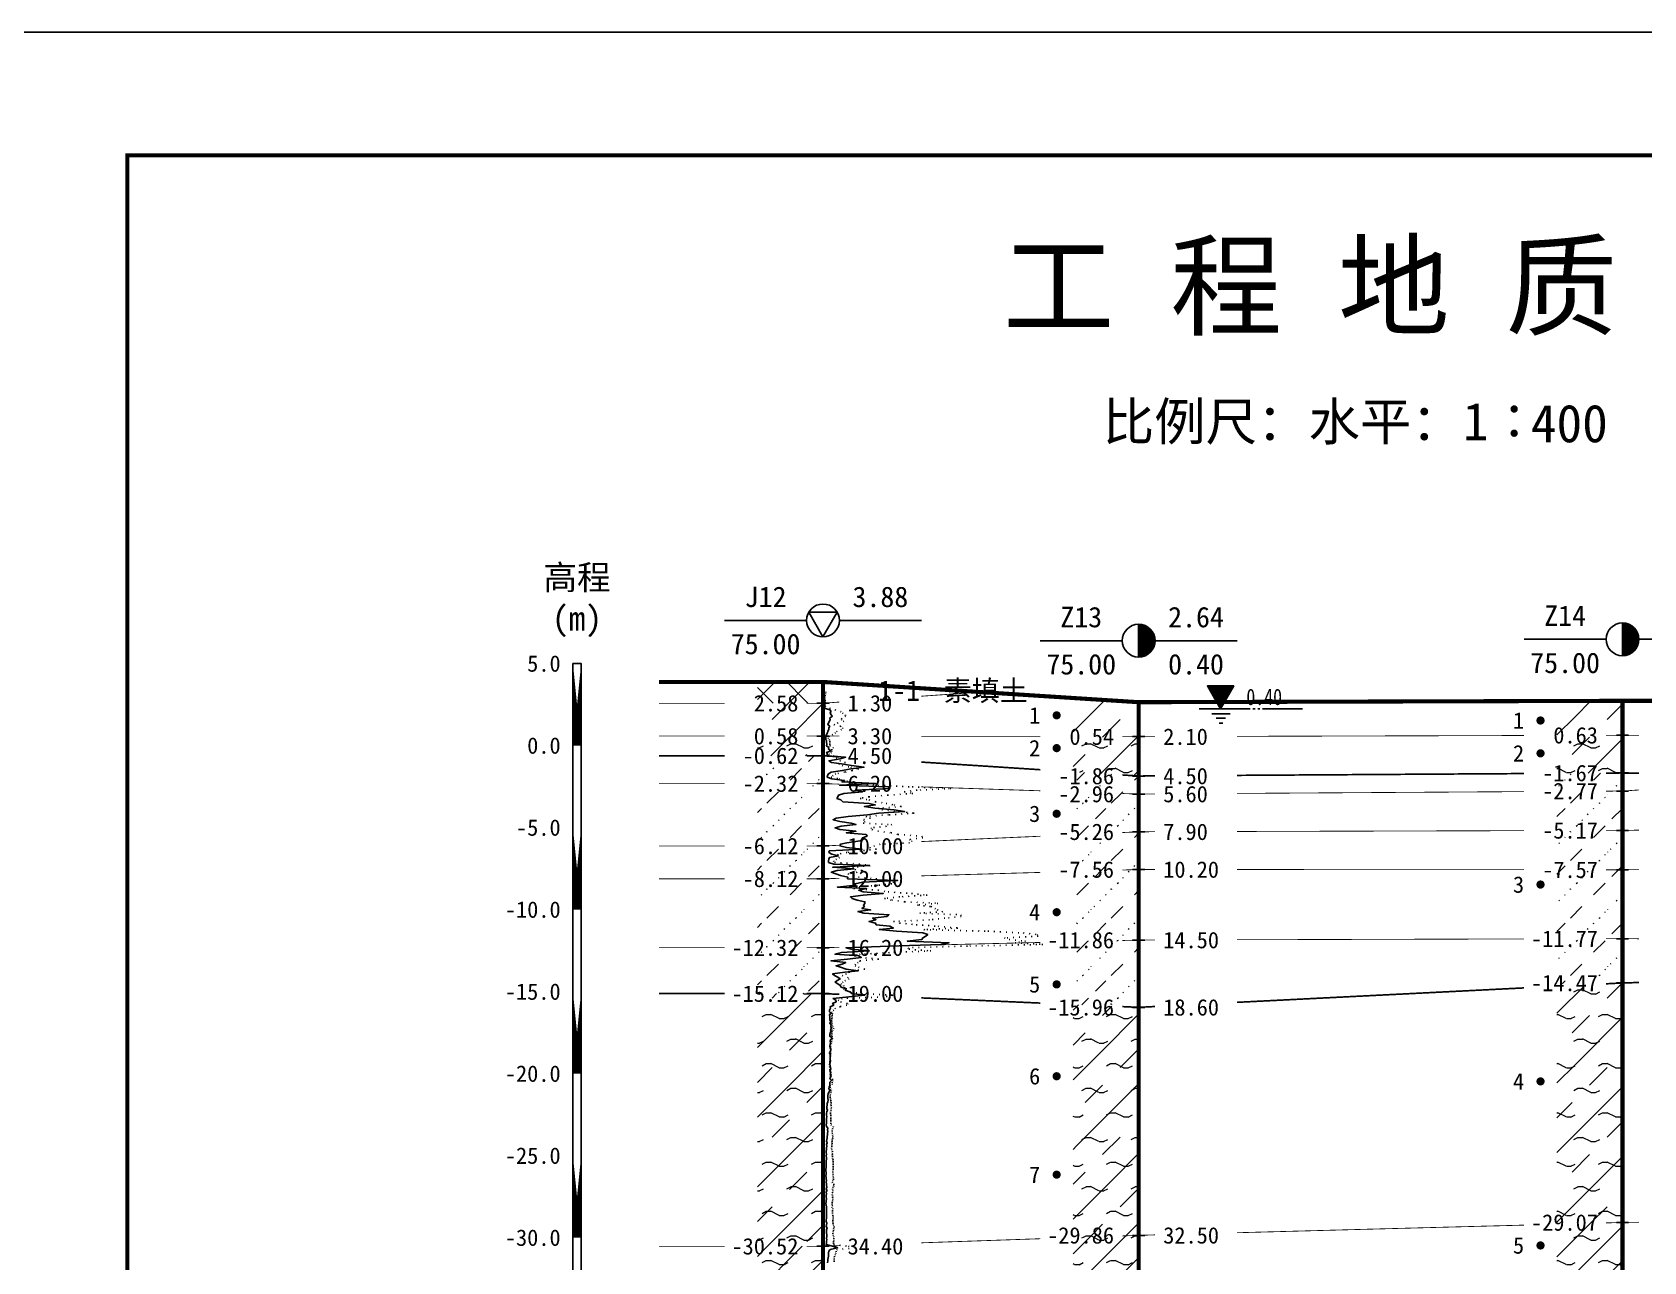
# Model space of a CAD drawing. Extents: x -37 to 3540, y -1485 to 297.
# Drawn here: x 1737.1 to 1933.7, y 147.1 to 297 of the extents above; entities that cross this region are included whole.
import ezdxf
from ezdxf.enums import TextEntityAlignment as Align

# ---------------------------------------------------------------- set-up
doc = ezdxf.new("R2010")
doc.units = 0
doc.linetypes.add('DOT', pattern=[6.35, 0, -6.35])
doc.layers.get('0').update_dxf_attribs({"linetype": 'CONTINUOUS'})
for name, color, linetype in [('CURVE', 200, 'CONTINUOUS'), ('FRAME', 7, 'CONTINUOUS'), ('HOLE', 41, 'CONTINUOUS'), ('RULER', 7, 'CONTINUOUS'), ('SAMPLE', 1, 'CONTINUOUS'), ('STRATUM', 241, 'CONTINUOUS')]:
    doc.layers.add(name, color=color, linetype=linetype)
doc.layers.add('HATCH', color=7, linetype='CONTINUOUS', lineweight=13)
doc.styles.add('ST', font='')
doc.styles.get('ST').set_extended_font_data('SimSun')
pattern_1 = [(45, (1728.7487, 0), (-4.24264, 4.24264), [10, 0]), (45, (1729.8097, -3.182), (-2.12132, 6.36396), [3, -3])]
pattern_2 = [(45, (1728.7487, 0), (-4.24264, 4.24264), [10, 0]), (45, (1729.8097, -3.182), (-2.12132, 6.36396), [3, -3]), (26.565, (1729.8228, -0.2536), (5.999823, 5.999812), [0.567, -12.849]), (0, (1729.256, -0.2536), (0, 6), [0.567, -5.433]), (26.565, (1727.1674, 0), (5.999823, 5.999812), [0.567, -12.849]), (0, (1727.6745, 0.2536), (0, 6), [0.567, -5.433]), (153.435, (1729.2558, -0.2536), (-5.999818, -5e-06), [1.134, -12.2826]), (26.565, (1732.8228, 2.7464), (5.999823, 5.999812), [0.567, -12.849]), (0, (1732.256, 2.7464), (0, 6), [0.567, -5.433]), (26.565, (1730.1674, 3), (5.999823, 5.999812), [0.567, -12.849]), (0, (1730.6745, 3.2536), (0, 6), [0.567, -5.433]), (153.435, (1732.2558, 2.7464), (-5.999818, -5e-06), [1.134, -12.2826])]
pattern_3 = [(45, (1728.7487, 0), (-7e-07, 6.99998), [1.97196, -7.92754]), (45, (1731.5615, 2.829), (-7e-07, 6.99998), [1.99367, -7.90583]), (45, (1733.816, 5.082), (-7e-07, 6.99998), [1.81361, -8.08588]), (26.565, (1728.7487, 3.5), (7, 7), [0.0965, -15.55598]), (36.8699, (1729.4487, 4.2), (7, 7), [0.19775, -34.80225]), (315, (1732.2487, 6.976), (6.99998, 1e-06), [0.03305, -9.86644]), (26.565, (1732.2487, 0), (7, 7), [0.14475, -15.50773]), (26.565, (1732.9487, 0.7), (7, 7), [0.10528, -15.5472]), (90, (1733.299, 1.05), (-7, -5e-07), [0.02877, -6.97123]), (26.565, (1733.6487, 1.4), (7, 7), [0.091, -31.21394]), (36.8699, (1734.3487, 2.1), (7, 7), [0.11069, -34.88931]), (45, (1735.0487, 2.8), (-2e-07, 6.99998), [0.10911, -9.79038]), (315, (1735.663, 3.548), (6.99998, 1e-06), [0.03305, -9.86644]), (36.8699, (1730.1487, 4.9), (7, 7), [0.10224, -34.89776]), (53.1301, (1730.8487, 5.6), (14, 21), [0.13438, -34.86562]), (53.1301, (1731.5487, 6.3), (14, 21), [0.12625, -34.87375])]
pattern_4 = [(45, (1728.7487, 0), (-2.12132, 2.12132), [10, 0]), (26.565, (1729.8228, -0.2536), (5.999823, 5.999812), [0.567, -12.849]), (0, (1729.256, -0.2536), (0, 6), [0.567, -5.433]), (26.565, (1727.1674, 0), (5.999823, 5.999812), [0.567, -12.849]), (0, (1727.6745, 0.2536), (0, 6), [0.567, -5.433]), (153.435, (1729.2558, -0.2536), (-5.999818, -5e-06), [1.134, -12.2826]), (26.565, (1732.8228, 2.7464), (5.999823, 5.999812), [0.567, -12.849]), (0, (1732.256, 2.7464), (0, 6), [0.567, -5.433]), (26.565, (1730.1674, 3), (5.999823, 5.999812), [0.567, -12.849]), (0, (1730.6745, 3.2536), (0, 6), [0.567, -5.433]), (153.435, (1732.2558, 2.7464), (-5.999818, -5e-06), [1.134, -12.2826])]

# ---------------------------------------------------------------- blocks, each defined once
blk = doc.blocks.new('图头_剖面图A3')
at = {"style": 'ST'}
for s, height, p in [('工 程 地 质 剖 面 图', 10, (-15.09, 10.79)), ('比例尺：水平：1∶            垂直：1∶', 4.6, (-11.5, -5.76))]:
    blk.add_text(s, height=height, dxfattribs=at).set_placement(p, align=Align.MIDDLE_CENTER)
for tag, height, p in [('01_剖面号', 10, (64.41, 11.39)), ('02_横向比例', 4.6, (-18.82, -5.99)), ('03＿纵向比例', 4.6, (50.43, -5.28))]:
    blk.add_attdef(tag, text='', height=height, dxfattribs=at).set_placement(p, align=Align.MIDDLE_LEFT)
blk = doc.blocks.new('H_cpt_hole')
for p, q in [((-1.73, 1), (1.73, 1)), ((0, -2), (-1.73, 1)), ((1.73, 1), (0, -2))]:
    blk.add_line(p, q)
blk.add_circle((0, 0), 2)
blk = doc.blocks.new('H_sam_hole')
blk.add_line((0, 2), (0, -2))
at = {"const_width": 2}
blk.add_lwpolyline([(0, -1, 0.414214), (1, 0, 0.414214), (0, 1, 1)], format="xyb", dxfattribs=at)
blk.add_circle((0, 0), 2)
blk = doc.blocks.new('SampleSoilUndisturbed')
at = {"const_width": 0.5}
blk.add_lwpolyline([(-0.25, 0, 1), (0.25, 0, 1)], format="xyb", close=True, dxfattribs=at)
blk = doc.blocks.new('Gwl')
blk.add_lwpolyline([(0, 0, 0, 3.22, 0), (0, 2.79, 3.22, 3.22, 0)], format="xyseb")
blk.add_lwpolyline([(0, 0), (1.61, 2.79), (-1.61, 2.79)], close=True)
for points in [[(-2.63, 0), (3.61, 0)], [(3.93, 0), (4.21, 0)], [(4.53, 0), (4.8, 0)], [(5.09, 0), (9.99, 0)], [(-1.09, -0.61), (1.16, -0.61)], [(-0.54, -1.14), (0.61, -1.14)], [(-0.19, -1.74), (0.26, -1.74)]]:
    blk.add_lwpolyline(points)
at = {"style": 'ST', "width": 0.8}
blk.add_attdef('*GWL', (3.14, 0.45), '', height=2, dxfattribs=at)

msp = doc.modelspace()

# ---------------------------------------------------------------- hatches: boundary and pattern name
at = {"layer": 'HATCH'}
h = msp.add_hatch(dxfattribs=at)
h.set_pattern_fill('STT', color=50, style=0)
h.set_pattern_definition([(45, (1728.7487, 0), (-2.12132, 2.12132), [10, 0]), (135, (1728.7487, 0), (-2.12132, -2.12132), [10, 0])])
h.paths.add_polyline_path([(1833.59, 217.79), (1825.59, 217.79), (1825.59, 215.19), (1833.59, 215.19)])
h.paths.add_polyline_path([(1824.38, 213.71), (1831.08, 213.71), (1831.08, 216.64), (1824.38, 216.64)], flags=9)
h = msp.add_hatch(dxfattribs=at)
h.set_pattern_fill('FZNT', color=32, style=0)
h.set_pattern_definition(pattern_1)
h.paths.add_polyline_path([(1833.59, 215.19), (1825.59, 215.19), (1825.59, 211.19), (1833.59, 211.19)])
h.paths.add_polyline_path([(1824.38, 209.71), (1831.08, 209.71), (1831.08, 212.64), (1824.38, 212.64)], flags=9)
h.paths.add_polyline_path([(1824.38, 213.71), (1831.08, 213.71), (1831.08, 216.64), (1824.38, 216.64)], flags=9)
h = msp.add_hatch(dxfattribs=at)
h.set_pattern_fill('FZNT', color=32, style=0)
h.set_pattern_definition(pattern_1)
h.paths.add_polyline_path([(1872.09, 215.32), (1864.09, 215.84), (1864.09, 211.14), (1872.09, 211.12)])
h.paths.add_polyline_path([(1862.88, 209.63), (1869.58, 209.63), (1869.58, 212.57), (1862.88, 212.57)], flags=9)
h = msp.add_hatch(dxfattribs=at)
h.set_pattern_fill('FZNT', color=32, style=0)
h.set_pattern_definition(pattern_1)
h.paths.add_polyline_path([(1931.11, 215.49), (1923.11, 215.47), (1923.11, 211.27), (1931.11, 211.29)])
h.paths.add_polyline_path([(1921.9, 209.8), (1928.6, 209.8), (1928.6, 212.74), (1921.9, 212.74)], flags=9)
h = msp.add_hatch(dxfattribs=at)
h.set_pattern_fill('YNFNT', color=251, style=0)
h.set_pattern_definition(pattern_2)
h.paths.add_polyline_path([(1833.59, 211.19), (1825.59, 211.19), (1825.59, 208.79), (1833.59, 208.79)])
h.paths.add_polyline_path([(1822.95, 207.31), (1831.08, 207.31), (1831.08, 210.24), (1822.95, 210.24)], flags=9)
h.paths.add_polyline_path([(1824.38, 209.71), (1831.08, 209.71), (1831.08, 212.64), (1824.38, 212.64)], flags=9)
h = msp.add_hatch(dxfattribs=at)
h.set_pattern_fill('YNFNT', color=251, style=0)
h.set_pattern_definition(pattern_2)
h.paths.add_polyline_path([(1872.09, 211.12), (1864.09, 211.14), (1864.09, 206.84), (1872.09, 206.32)])
h.paths.add_polyline_path([(1861.45, 204.83), (1869.58, 204.83), (1869.58, 207.77), (1861.45, 207.77)], flags=9)
h.paths.add_polyline_path([(1862.88, 209.63), (1869.58, 209.63), (1869.58, 212.57), (1862.88, 212.57)], flags=9)
h = msp.add_hatch(dxfattribs=at)
h.set_pattern_fill('YNFNT', color=251, style=0)
h.set_pattern_definition(pattern_2)
h.paths.add_polyline_path([(1931.11, 211.29), (1923.11, 211.27), (1923.11, 206.64), (1931.11, 206.69)])
h.paths.add_polyline_path([(1920.47, 205.2), (1928.6, 205.2), (1928.6, 208.14), (1920.47, 208.14)], flags=9)
h.paths.add_polyline_path([(1921.9, 209.8), (1928.6, 209.8), (1928.6, 212.74), (1921.9, 212.74)], flags=9)
h = msp.add_hatch(dxfattribs=at)
h.set_pattern_fill('SZFT', color=52, style=0)
h.set_pattern_definition(pattern_3)
h.paths.add_polyline_path([(1833.59, 208.79), (1825.59, 208.79), (1825.59, 205.4), (1833.59, 205.4)])
h.paths.add_polyline_path([(1822.95, 203.91), (1831.08, 203.91), (1831.08, 206.84), (1822.95, 206.84)], flags=9)
h.paths.add_polyline_path([(1822.95, 207.31), (1831.08, 207.31), (1831.08, 210.24), (1822.95, 210.24)], flags=9)
h = msp.add_hatch(dxfattribs=at)
h.set_pattern_fill('SZFT', color=52, style=0)
h.set_pattern_definition(pattern_3)
h.paths.add_polyline_path([(1833.59, 205.4), (1825.59, 205.4), (1825.59, 197.79), (1833.59, 197.79)])
h.paths.add_polyline_path([(1822.95, 196.31), (1831.08, 196.31), (1831.08, 199.24), (1822.95, 199.24)], flags=9)
h.paths.add_polyline_path([(1822.95, 203.91), (1831.08, 203.91), (1831.08, 206.84), (1822.95, 206.84)], flags=9)
h = msp.add_hatch(dxfattribs=at)
h.set_pattern_fill('SZFT', color=52, style=0)
h.set_pattern_definition(pattern_3)
h.paths.add_polyline_path([(1872.09, 206.32), (1864.09, 206.84), (1864.09, 204.39), (1872.09, 204.12)])
h.paths.add_polyline_path([(1861.45, 202.63), (1869.58, 202.63), (1869.58, 205.57), (1861.45, 205.57)], flags=9)
h.paths.add_polyline_path([(1861.45, 204.83), (1869.58, 204.83), (1869.58, 207.77), (1861.45, 207.77)], flags=9)
h = msp.add_hatch(dxfattribs=at)
h.set_pattern_fill('SZFT', color=52, style=0)
h.set_pattern_definition(pattern_3)
h.paths.add_polyline_path([(1931.11, 206.69), (1923.11, 206.64), (1923.11, 204.44), (1931.11, 204.49)])
h.paths.add_polyline_path([(1920.48, 203.01), (1928.59, 203.01), (1928.59, 205.91), (1920.48, 205.91)], flags=9)
h.paths.add_polyline_path([(1920.47, 205.2), (1928.6, 205.2), (1928.6, 208.14), (1920.47, 208.14)], flags=9)
h = msp.add_hatch(dxfattribs=at)
h.set_pattern_fill('SZFT', color=52, style=0)
h.set_pattern_definition(pattern_3)
h.paths.add_polyline_path([(1872.09, 204.12), (1864.09, 204.39), (1864.09, 199.16), (1872.09, 199.52)])
h.paths.add_polyline_path([(1861.45, 198.03), (1869.58, 198.03), (1869.58, 200.97), (1861.45, 200.97)], flags=9)
h.paths.add_polyline_path([(1861.45, 202.63), (1869.58, 202.63), (1869.58, 205.57), (1861.45, 205.57)], flags=9)
h = msp.add_hatch(dxfattribs=at)
h.set_pattern_fill('SZFT', color=52, style=0)
h.set_pattern_definition(pattern_3)
h.paths.add_polyline_path([(1931.11, 204.49), (1923.11, 204.44), (1923.11, 199.67), (1931.11, 199.69)])
h.paths.add_polyline_path([(1920.47, 198.2), (1928.6, 198.2), (1928.6, 201.12), (1920.47, 201.12)], flags=9)
h.paths.add_polyline_path([(1920.48, 203.01), (1928.59, 203.01), (1928.59, 205.91), (1920.48, 205.91)], flags=9)
h = msp.add_hatch(dxfattribs=at)
h.set_pattern_fill('SZFT', color=52, style=0)
h.set_pattern_definition(pattern_3)
h.paths.add_polyline_path([(1872.09, 199.52), (1864.09, 199.16), (1864.09, 194.69), (1872.09, 194.92)])
h.paths.add_polyline_path([(1861.45, 193.43), (1869.58, 193.43), (1869.58, 196.37), (1861.45, 196.37)], flags=9)
h.paths.add_polyline_path([(1861.45, 198.03), (1869.58, 198.03), (1869.58, 200.97), (1861.45, 200.97)], flags=9)
h = msp.add_hatch(dxfattribs=at)
h.set_pattern_fill('SZFT', color=52, style=0)
h.set_pattern_definition(pattern_3)
h.paths.add_polyline_path([(1931.11, 199.69), (1923.11, 199.67), (1923.11, 194.9), (1931.11, 194.89)])
h.paths.add_polyline_path([(1920.48, 193.41), (1928.59, 193.41), (1928.59, 196.31), (1920.48, 196.31)], flags=9)
h.paths.add_polyline_path([(1920.47, 198.2), (1928.6, 198.2), (1928.6, 201.12), (1920.47, 201.12)], flags=9)
h = msp.add_hatch(dxfattribs=at)
h.set_pattern_fill('SZFT', color=52, style=0)
h.set_pattern_definition(pattern_3)
h.paths.add_polyline_path([(1833.59, 197.79), (1825.59, 197.79), (1825.59, 193.79), (1833.59, 193.79)])
h.paths.add_polyline_path([(1822.95, 192.31), (1831.08, 192.31), (1831.08, 195.24), (1822.95, 195.24)], flags=9)
h.paths.add_polyline_path([(1822.95, 196.31), (1831.08, 196.31), (1831.08, 199.24), (1822.95, 199.24)], flags=9)
h = msp.add_hatch(dxfattribs=at)
h.set_pattern_fill('SZFT', color=52, style=0)
h.set_pattern_definition(pattern_3)
h.paths.add_polyline_path([(1833.59, 193.79), (1825.59, 193.79), (1825.59, 185.39), (1833.59, 185.39)])
h.paths.add_polyline_path([(1821.52, 183.91), (1831.08, 183.91), (1831.08, 186.84), (1821.52, 186.84)], flags=9)
h.paths.add_polyline_path([(1822.95, 192.31), (1831.08, 192.31), (1831.08, 195.24), (1822.95, 195.24)], flags=9)
h = msp.add_hatch(dxfattribs=at)
h.set_pattern_fill('SZFT', color=52, style=0)
h.set_pattern_definition(pattern_3)
h.paths.add_polyline_path([(1872.09, 194.92), (1864.09, 194.69), (1864.09, 186.13), (1872.09, 186.32)])
h.paths.add_polyline_path([(1860.02, 184.83), (1869.58, 184.83), (1869.58, 187.77), (1860.02, 187.77)], flags=9)
h.paths.add_polyline_path([(1861.45, 193.43), (1869.58, 193.43), (1869.58, 196.37), (1861.45, 196.37)], flags=9)
h = msp.add_hatch(dxfattribs=at)
h.set_pattern_fill('SZFT', color=52, style=0)
h.set_pattern_definition(pattern_3)
h.paths.add_polyline_path([(1931.11, 194.89), (1930.36, 194.89), (1923.11, 194.9), (1923.11, 186.47), (1931.11, 186.49)])
h.paths.add_polyline_path([(1919.04, 185), (1928.6, 185), (1928.6, 187.92), (1919.04, 187.92)], flags=9)
h.paths.add_polyline_path([(1920.48, 193.41), (1928.59, 193.41), (1928.59, 196.31), (1920.48, 196.31)], flags=9)
h = msp.add_hatch(dxfattribs=at)
h.set_pattern_fill('SZFT', color=52, style=0)
h.set_pattern_definition(pattern_3)
h.paths.add_polyline_path([(1833.59, 185.39), (1825.59, 185.39), (1825.59, 179.79), (1833.59, 179.79)])
h.paths.add_polyline_path([(1821.52, 178.31), (1831.07, 178.31), (1831.07, 181.23), (1821.52, 181.23)], flags=9)
h.paths.add_polyline_path([(1821.52, 183.91), (1831.08, 183.91), (1831.08, 186.84), (1821.52, 186.84)], flags=9)
h = msp.add_hatch(dxfattribs=at)
h.set_pattern_fill('SZFT', color=52, style=0)
h.set_pattern_definition(pattern_3)
h.paths.add_polyline_path([(1872.09, 186.32), (1864.09, 186.13), (1864.09, 178.47), (1872.09, 178.12)])
h.paths.add_polyline_path([(1860.02, 176.63), (1869.58, 176.63), (1869.58, 179.57), (1860.02, 179.57)], flags=9)
h.paths.add_polyline_path([(1860.02, 184.83), (1869.58, 184.83), (1869.58, 187.77), (1860.02, 187.77)], flags=9)
h = msp.add_hatch(dxfattribs=at)
h.set_pattern_fill('SZFT', color=52, style=0)
h.set_pattern_definition(pattern_3)
h.paths.add_polyline_path([(1931.11, 186.49), (1923.11, 186.47), (1923.11, 180.69), (1931.11, 181.09)])
h.paths.add_polyline_path([(1919.04, 179.6), (1928.6, 179.6), (1928.6, 182.52), (1919.04, 182.52)], flags=9)
h.paths.add_polyline_path([(1919.04, 185), (1928.6, 185), (1928.6, 187.92), (1919.04, 187.92)], flags=9)
h = msp.add_hatch(dxfattribs=at)
h.set_pattern_fill('YNFNT', color=251, style=0)
h.set_pattern_definition(pattern_2)
h.paths.add_polyline_path([(1833.59, 179.79), (1825.59, 179.79), (1825.59, 148.99), (1833.59, 148.99)])
h.paths.add_polyline_path([(1821.52, 147.51), (1831.08, 147.51), (1831.08, 150.44), (1821.52, 150.44)], flags=9)
h.paths.add_polyline_path([(1821.52, 178.31), (1831.07, 178.31), (1831.07, 181.23), (1821.52, 181.23)], flags=9)
h = msp.add_hatch(dxfattribs=at)
h.set_pattern_fill('YNFNT', color=251, style=0)
h.set_pattern_definition(pattern_2)
h.paths.add_polyline_path([(1931.11, 181.09), (1923.11, 180.69), (1923.11, 151.68), (1931.11, 151.89)])
h.paths.add_polyline_path([(1919.04, 150.4), (1928.6, 150.4), (1928.6, 153.34), (1919.04, 153.34)], flags=9)
h.paths.add_polyline_path([(1919.04, 179.6), (1928.6, 179.6), (1928.6, 182.52), (1919.04, 182.52)], flags=9)
h = msp.add_hatch(dxfattribs=at)
h.set_pattern_fill('YNFNT', color=251, style=0)
h.set_pattern_definition(pattern_2)
h.paths.add_polyline_path([(1872.09, 178.12), (1864.09, 178.47), (1864.09, 150.05), (1872.09, 150.32)])
h.paths.add_polyline_path([(1860.02, 148.83), (1869.58, 148.83), (1869.58, 151.77), (1860.02, 151.77)], flags=9)
h.paths.add_polyline_path([(1860.02, 176.63), (1869.58, 176.63), (1869.58, 179.57), (1860.02, 179.57)], flags=9)
h = msp.add_hatch(dxfattribs=at)
h.set_pattern_fill('YNNT', color=251, style=0)
h.set_pattern_definition(pattern_4)
h.paths.add_polyline_path([(1931.11, 151.89), (1923.11, 151.68), (1923.11, 139.69), (1931.11, 139.49)])
h.paths.add_polyline_path([(1919.04, 138), (1928.6, 138), (1928.6, 140.94), (1919.04, 140.94)], flags=9)
h.paths.add_polyline_path([(1919.04, 150.4), (1928.6, 150.4), (1928.6, 153.34), (1919.04, 153.34)], flags=9)
h = msp.add_hatch(dxfattribs=at)
h.set_pattern_fill('YNNT', color=251, style=0)
h.set_pattern_definition(pattern_4)
h.paths.add_polyline_path([(1872.09, 150.32), (1864.09, 150.05), (1864.09, 140.48), (1872.09, 140.92)])
h.paths.add_polyline_path([(1860.02, 139.43), (1869.58, 139.43), (1869.58, 142.37), (1860.02, 142.37)], flags=9)
h.paths.add_polyline_path([(1860.02, 148.83), (1869.58, 148.83), (1869.58, 151.77), (1860.02, 151.77)], flags=9)
h = msp.add_hatch(dxfattribs=at)
h.set_pattern_fill('YNNT', color=251, style=0)
h.set_pattern_definition(pattern_4)
h.paths.add_polyline_path([(1833.59, 148.99), (1825.59, 148.99), (1825.59, 138.79), (1833.59, 138.79)])
h.paths.add_polyline_path([(1821.52, 137.31), (1831.08, 137.31), (1831.08, 140.24), (1821.52, 140.24)], flags=9)
h.paths.add_polyline_path([(1821.52, 147.51), (1831.08, 147.51), (1831.08, 150.44), (1821.52, 150.44)], flags=9)

# ---------------------------------------------------------------- linework, layer by layer
at = {"layer": 'CURVE', "color": 100, "linetype": 'DOT', "ltscale": 0.1}
msp.add_lwpolyline([(1833.59, 217.39), (1833.59, 217.19), (1833.6, 216.99), (1833.6, 216.79), (1833.94, 216.59), (1833.9, 216.4), (1833.86, 216.19), (1833.83, 216), (1833.81, 215.79), (1833.85, 215.59), (1833.87, 215.39), (1833.86, 215.19), (1833.85, 215), (1833.85, 214.79), (1834.4, 214.59), (1835.05, 214.39), (1835.74, 214.2), (1835.96, 214), (1836.32, 213.79), (1836.34, 213.6), (1835.89, 213.39), (1835.79, 213.2), (1836.14, 212.99), (1835.43, 212.79), (1834.92, 212.6), (1835.74, 212.39), (1836.05, 212.2), (1835.86, 211.99), (1835.33, 211.79), (1835.1, 211.6), (1834.78, 211.39), (1834.37, 211.19), (1834.2, 210.99), (1834.34, 210.79), (1834.41, 210.6), (1834.42, 210.39), (1834.41, 210.2), (1834.41, 209.99), (1834.88, 209.79), (1834.67, 209.6), (1834.67, 209.4), (1834.64, 209.19), (1834.31, 208.99), (1834.81, 208.79), (1835.32, 208.6), (1835.14, 208.4), (1835.63, 208.19), (1836.32, 207.99), (1835.51, 207.79), (1835.93, 207.6), (1836.97, 207.4), (1837.93, 207.19), (1837.13, 206.99), (1836.22, 206.79), (1835.14, 206.6), (1834.84, 206.4), (1834.57, 206.19), (1835.52, 205.99), (1835.76, 205.79), (1837.47, 205.6), (1836.75, 205.4), (1840.32, 205.19), (1844.48, 204.99), (1849.2, 204.79), (1845.07, 204.6), (1843.5, 204.4), (1844.53, 204.19), (1841.51, 203.99), (1839.21, 203.79), (1838.13, 203.6), (1839.19, 203.4), (1839.99, 203.19), (1841.28, 202.99), (1842.27, 202.79), (1843.17, 202.6), (1840.3, 202.4), (1840.76, 202.19), (1843.01, 201.99), (1844.7, 201.79), (1841.59, 201.59), (1838.83, 201.4), (1839.37, 201.19), (1838.53, 201), (1838.74, 200.79), (1838.51, 200.59), (1842, 200.4), (1841.32, 200.19), (1839.44, 200), (1839.56, 199.79), (1840.28, 199.59), (1841.89, 199.4), (1842.74, 199.19), (1845.65, 199), (1845.78, 198.79), (1844.14, 198.59), (1844.46, 198.4), (1844.14, 198.19), (1840.56, 198), (1839.88, 197.79), (1839.27, 197.59), (1840.1, 197.4), (1838.19, 197.19), (1836.51, 197), (1835.46, 196.79), (1835.28, 196.59), (1835.62, 196.4), (1835.25, 196.19), (1834.87, 196), (1835.01, 195.79), (1837.99, 195.59), (1839.34, 195.4), (1837.3, 195.19), (1836.75, 195), (1838.47, 194.79), (1837.75, 194.59), (1836.64, 194.4), (1837.34, 194.19), (1837.91, 194), (1840.05, 193.79), (1840.93, 193.59), (1842.18, 193.4), (1841.97, 193.19), (1840.29, 193), (1837.7, 192.79), (1837.36, 192.59), (1840.32, 192.4), (1841.54, 192.19), (1844.39, 192), (1846.29, 191.79), (1842.96, 191.59), (1841.1, 191.4), (1841.98, 191.19), (1843.55, 191), (1847.61, 190.79), (1845.13, 190.59), (1846.76, 190.4), (1847.23, 190.19), (1847.53, 190), (1848.2, 189.79), (1845.39, 189.59), (1850.42, 189.4), (1850.46, 189.19), (1848.47, 189), (1846.6, 188.79), (1842.21, 188.59), (1842.94, 188.4), (1844.96, 188.19), (1847.62, 188), (1850.04, 187.79), (1845.91, 187.59), (1853.71, 187.4), (1858.01, 187.19), (1859.69, 187), (1859.82, 186.79), (1855.71, 186.59), (1856.3, 186.4), (1858.3, 186.19), (1857.03, 186), (1860.4, 185.79), (1851.2, 185.59), (1843.97, 185.39), (1844.07, 185.2), (1846.75, 185), (1841.69, 184.79), (1838.13, 184.59), (1837.49, 184.39), (1838.05, 184.2), (1840.4, 184), (1838.08, 183.79), (1837.9, 183.59), (1837.55, 183.39), (1837.51, 183.2), (1837.91, 183), (1838.68, 182.79), (1837.57, 182.59), (1836.77, 182.39), (1836.44, 182.2), (1835.93, 182), (1836.58, 181.79), (1836.78, 181.59), (1836.33, 181.39), (1836.07, 181.2), (1835.77, 181), (1836.08, 180.79), (1836.27, 180.59), (1836.12, 180.39), (1836.28, 180.2), (1836.89, 180), (1838.24, 179.79), (1842.13, 179.59), (1841.02, 179.39), (1835.94, 179.2), (1835.46, 179), (1835.74, 178.79), (1836.62, 178.59), (1836.51, 178.39), (1835.68, 178.2), (1835.12, 178), (1834.91, 177.79), (1834.64, 177.59), (1834.73, 177.39), (1834.71, 177.2), (1834.69, 177), (1834.67, 176.79), (1834.64, 176.59), (1834.64, 176.39), (1834.67, 176.2), (1834.71, 176), (1834.73, 175.79), (1834.91, 175.59), (1834.81, 175.39), (1834.69, 175.2), (1834.65, 175), (1834.64, 174.79), (1834.68, 174.59), (1834.75, 174.39), (1834.66, 174.2), (1834.65, 174), (1834.61, 173.79), (1834.52, 173.59), (1834.5, 173.39), (1834.52, 173.2), (1834.61, 173), (1834.45, 172.79), (1834.54, 172.59), (1834.55, 172.39), (1834.5, 172.2), (1834.47, 172), (1834.47, 171.79), (1834.44, 171.59), (1834.41, 171.39), (1834.4, 171.2), (1834.4, 171), (1834.45, 170.79), (1834.41, 170.59), (1834.42, 170.39), (1834.54, 170.2), (1834.48, 170), (1834.52, 169.79), (1834.48, 169.59), (1834.75, 169.39), (1834.78, 169.2), (1834.71, 169), (1834.73, 168.79), (1834.48, 168.59), (1834.48, 168.39), (1834.49, 168.2), (1834.61, 168), (1834.59, 167.79), (1834.49, 167.59), (1834.46, 167.39), (1834.48, 167.2), (1834.49, 167), (1834.55, 166.79), (1834.57, 166.59), (1834.56, 166.39), (1834.59, 166.2), (1834.62, 166), (1834.58, 165.79), (1834.6, 165.59), (1834.5, 165.39), (1834.51, 165.2), (1834.53, 165), (1834.53, 164.79), (1834.54, 164.59), (1834.54, 164.39), (1834.55, 164.2), (1834.56, 164), (1834.56, 163.79), (1834.88, 163.59), (1834.8, 163.39), (1834.71, 163.2), (1834.69, 163), (1834.72, 162.79), (1834.77, 162.59), (1834.79, 162.39), (1834.78, 162.2), (1834.72, 162), (1834.68, 161.79), (1834.71, 161.59), (1834.67, 161.39), (1834.67, 161.2), (1834.64, 161), (1834.65, 160.79), (1834.73, 160.59), (1834.73, 160.39), (1834.72, 160.2), (1834.75, 160), (1834.73, 159.79), (1834.8, 159.59), (1834.85, 159.39), (1834.84, 159.2), (1834.83, 159), (1834.83, 158.79), (1834.84, 158.59), (1834.85, 158.39), (1834.8, 158.2), (1834.8, 158), (1834.79, 157.79), (1834.85, 157.59), (1834.84, 157.39), (1834.89, 157.2), (1834.82, 157), (1834.69, 156.79), (1834.91, 156.59), (1834.9, 156.39), (1834.85, 156.2), (1834.74, 156), (1834.8, 155.79), (1834.75, 155.59), (1834.72, 155.39), (1834.75, 155.2), (1834.77, 155), (1834.79, 154.79), (1834.79, 154.59), (1834.71, 154.39), (1834.72, 154.2), (1834.73, 154), (1834.66, 153.79), (1834.78, 153.6), (1834.76, 153.39), (1834.77, 153.2), (1834.76, 152.99), (1834.78, 152.79), (1834.84, 152.6), (1834.83, 152.39), (1834.8, 152.2), (1834.8, 151.99), (1834.79, 151.79), (1834.84, 151.6), (1834.97, 151.39), (1834.91, 151.2), (1834.87, 150.99), (1834.84, 150.79), (1834.8, 150.6), (1834.82, 150.39), (1834.88, 150.2), (1834.92, 149.99), (1834.91, 149.79), (1834.88, 149.6), (1834.86, 149.39), (1834.88, 149.2), (1836.7, 148.99), (1837.53, 148.79), (1835.33, 148.6), (1835.21, 148.39), (1835.15, 148.2), (1835.1, 147.99), (1834.99, 147.79), (1834.97, 147.6), (1834.94, 147.39), (1834.96, 147.2), (1834.94, 146.99)], dxfattribs=at)
at = {"layer": 'CURVE', "color": 30, "linetype": 'Continuous'}
msp.add_lwpolyline([(1833.71, 217.39), (1833.73, 217.19), (1833.71, 216.99), (1833.71, 216.79), (1833.66, 216.59), (1833.7, 216.4), (1833.7, 216.19), (1833.73, 216), (1833.72, 215.79), (1833.72, 215.59), (1833.73, 215.39), (1833.72, 215.19), (1833.72, 215), (1833.72, 214.79), (1833.73, 214.59), (1834.46, 214.39), (1834.56, 214.2), (1834.45, 214), (1834.57, 213.79), (1834.71, 213.6), (1834.42, 213.39), (1834.46, 213.2), (1834.4, 212.99), (1834.27, 212.79), (1834.17, 212.6), (1834.42, 212.39), (1834.32, 212.2), (1834.3, 211.99), (1834.19, 211.79), (1834.16, 211.6), (1834.02, 211.39), (1833.94, 211.19), (1833.94, 210.99), (1833.94, 210.79), (1834, 210.6), (1834.01, 210.39), (1834.05, 210.2), (1834.03, 209.99), (1834.29, 209.79), (1834.26, 209.6), (1834.58, 209.4), (1834.02, 209.19), (1834.13, 208.99), (1834.05, 208.79), (1836.35, 208.6), (1835.7, 208.4), (1834.32, 208.19), (1834.63, 207.99), (1835.84, 207.79), (1837.06, 207.6), (1838.61, 207.4), (1837, 207.19), (1835.95, 206.99), (1834.6, 206.79), (1834.27, 206.6), (1834.16, 206.4), (1834.1, 206.19), (1834.65, 205.99), (1836.23, 205.79), (1835.91, 205.6), (1840, 205.4), (1835.64, 205.19), (1841.55, 204.99), (1841.78, 204.79), (1837.52, 204.6), (1838.42, 204.4), (1836.12, 204.19), (1835.49, 203.99), (1835.39, 203.79), (1835.28, 203.6), (1835.78, 203.4), (1836.01, 203.19), (1839.21, 202.99), (1839.97, 202.79), (1838.64, 202.6), (1839.92, 202.4), (1842.26, 202.19), (1843.54, 201.99), (1840.35, 201.79), (1839.03, 201.59), (1836.68, 201.4), (1835.18, 201.19), (1834.82, 201), (1835.66, 200.79), (1837.04, 200.59), (1837.61, 200.4), (1835.8, 200.19), (1835.06, 200), (1835.65, 199.79), (1837.61, 199.59), (1836.42, 199.4), (1838.84, 199.19), (1838.96, 199), (1838.39, 198.79), (1838.32, 198.59), (1838.11, 198.4), (1836.51, 198.19), (1835.72, 198), (1835.66, 197.79), (1836.46, 197.59), (1838.36, 197.4), (1834.36, 197.19), (1834.3, 197), (1834.68, 196.79), (1835.48, 196.59), (1834.39, 196.4), (1834.32, 196.19), (1834.28, 196), (1834.27, 195.79), (1834.92, 195.59), (1839.29, 195.4), (1834.78, 195.19), (1837.38, 195), (1835.33, 194.79), (1834.59, 194.59), (1835.16, 194.4), (1835.71, 194.19), (1836.62, 194), (1836.58, 193.79), (1842.68, 193.59), (1838.41, 193.4), (1837.5, 193.19), (1837.54, 193), (1835.35, 192.79), (1838.91, 192.59), (1837.95, 192.4), (1838.51, 192.19), (1840.95, 192), (1838.48, 191.79), (1836.94, 191.59), (1837.14, 191.4), (1837.74, 191.19), (1838.71, 191), (1838.7, 190.79), (1838.52, 190.59), (1838.65, 190.4), (1838.34, 190.19), (1839.39, 190), (1837.84, 189.79), (1838.58, 189.59), (1841.64, 189.4), (1841.36, 189.19), (1839.64, 189), (1840.05, 188.79), (1839.21, 188.59), (1840, 188.4), (1840.08, 188.19), (1841.75, 188), (1842.18, 187.79), (1840.45, 187.59), (1842.54, 187.4), (1845.76, 187.19), (1846.36, 187), (1846.12, 186.79), (1845.78, 186.59), (1845.65, 186.4), (1843.86, 186.19), (1848.96, 186), (1847.96, 185.79), (1841.61, 185.59), (1836.38, 185.39), (1837.02, 185.2), (1839.26, 185), (1835.83, 184.79), (1835.04, 184.59), (1837.98, 184.39), (1838.25, 184.2), (1836.56, 184), (1834.55, 183.79), (1836.37, 183.59), (1835.94, 183.39), (1835.19, 183.2), (1835.72, 183), (1836.43, 182.79), (1837.89, 182.59), (1836.24, 182.39), (1834.76, 182.2), (1834.99, 182), (1835.39, 181.79), (1835.69, 181.59), (1835.33, 181.39), (1835.06, 181.2), (1835.41, 181), (1835.7, 180.79), (1835.82, 180.59), (1836.44, 180.39), (1836.3, 180.2), (1836.87, 180), (1837.12, 179.79), (1838.67, 179.59), (1836.73, 179.39), (1834.83, 179.2), (1835.17, 179), (1835.18, 178.79), (1834.77, 178.59), (1834.9, 178.39), (1834.47, 178.2), (1834.51, 178), (1834.37, 177.79), (1834.39, 177.59), (1834.56, 177.39), (1834.4, 177.2), (1834.42, 177), (1834.43, 176.79), (1834.43, 176.59), (1834.56, 176.39), (1834.42, 176.2), (1834.58, 176), (1834.53, 175.79), (1834.63, 175.59), (1834.52, 175.39), (1834.6, 175.2), (1834.46, 175), (1834.43, 174.79), (1834.42, 174.59), (1834.7, 174.39), (1834.51, 174.2), (1834.47, 174), (1834.5, 173.79), (1834.45, 173.59), (1834.43, 173.39), (1834.45, 173.2), (1834.55, 173), (1834.51, 172.79), (1834.37, 172.59), (1834.46, 172.39), (1834.47, 172.2), (1834.48, 172), (1834.48, 171.79), (1834.5, 171.59), (1834.46, 171.39), (1834.41, 171.2), (1834.45, 171), (1834.49, 170.79), (1834.53, 170.59), (1834.43, 170.39), (1834.53, 170.2), (1834.52, 170), (1834.58, 169.79), (1834.52, 169.59), (1834.43, 169.39), (1834.62, 169.2), (1834.44, 169), (1834.44, 168.79), (1834.42, 168.59), (1834.36, 168.39), (1834.32, 168.2), (1834.46, 168), (1834.3, 167.79), (1834.23, 167.59), (1834.19, 167.39), (1834.19, 167.2), (1834.17, 167), (1834.22, 166.79), (1834.19, 166.59), (1834.11, 166.39), (1834.08, 166.2), (1834.06, 166), (1834.07, 165.79), (1834.12, 165.59), (1834.05, 165.39), (1834.01, 165.2), (1834.02, 165), (1834.04, 164.79), (1834.02, 164.59), (1834, 164.39), (1834, 164.2), (1834, 164), (1833.97, 163.79), (1834, 163.59), (1834.19, 163.39), (1834.15, 163.2), (1834.18, 163), (1834.15, 162.79), (1834.12, 162.59), (1834.08, 162.39), (1834.08, 162.2), (1834.07, 162), (1834.03, 161.79), (1834.1, 161.59), (1834.02, 161.39), (1834.04, 161.2), (1834.03, 161), (1834, 160.79), (1833.99, 160.59), (1833.99, 160.39), (1834, 160.2), (1833.98, 160), (1834, 159.79), (1834.01, 159.59), (1833.98, 159.39), (1833.96, 159.2), (1833.98, 159), (1833.99, 158.79), (1833.97, 158.59), (1833.93, 158.39), (1833.95, 158.2), (1833.96, 158), (1833.98, 157.79), (1833.95, 157.59), (1833.98, 157.39), (1833.97, 157.2), (1834, 157), (1833.98, 156.79), (1834, 156.59), (1834.02, 156.39), (1834.04, 156.2), (1833.98, 156), (1834.06, 155.79), (1833.97, 155.59), (1834, 155.39), (1833.98, 155.2), (1833.98, 155), (1834, 154.79), (1833.98, 154.59), (1833.97, 154.39), (1833.94, 154.2), (1833.98, 154), (1834, 153.79), (1834, 153.6), (1834.01, 153.39), (1834, 153.2), (1834.03, 152.99), (1834.01, 152.79), (1834, 152.6), (1834, 152.39), (1833.97, 152.2), (1833.97, 151.99), (1834.05, 151.79), (1834.02, 151.6), (1833.98, 151.39), (1834.09, 151.2), (1834, 150.99), (1834.01, 150.79), (1834.01, 150.6), (1834.05, 150.39), (1834.04, 150.2), (1834.01, 149.99), (1834.04, 149.79), (1834.02, 149.6), (1834, 149.39), (1833.99, 149.2), (1834.73, 148.99), (1835.37, 148.79), (1834.48, 148.6), (1834.29, 148.39), (1834.26, 148.2), (1834.27, 147.99), (1834.25, 147.79), (1834.21, 147.6), (1834.2, 147.39), (1834.2, 147.2), (1834.15, 146.99)], dxfattribs=at)
at = {"layer": 'FRAME', "color": 245, "linetype": 'Continuous'}
msp.add_lwpolyline([(1728.75, 0), (2148.75, 0), (2148.75, 297), (1728.75, 297)], close=True, dxfattribs=at)
at = {"layer": 'FRAME', "linetype": 'Continuous', "const_width": 0.5}
msp.add_lwpolyline([(1748.75, 15), (2128.75, 15), (2128.75, 282), (1748.75, 282)], close=True, dxfattribs=at)
at = {"layer": 'HOLE', "linetype": 'Continuous'}
for points in [[(1831.59, 225.29), (1821.59, 225.29)], [(1835.59, 225.29), (1845.59, 225.29)], [(1870.09, 222.82), (1860.09, 222.82)], [(1874.09, 222.82), (1884.09, 222.82)], [(1929.11, 222.99), (1919.11, 222.99)], [(1933.11, 222.99), (1943.11, 222.99)], [(1832.84, 215.19), (1834.34, 215.19)], [(1832.84, 211.19), (1834.34, 211.19)], [(1871.34, 211.12), (1872.84, 211.12)], [(1930.36, 211.29), (1931.86, 211.29)], [(1832.84, 208.79), (1834.34, 208.79)], [(1930.36, 206.69), (1931.86, 206.69)], [(1832.84, 205.4), (1834.34, 205.4)], [(1871.34, 206.32), (1872.84, 206.32)], [(1930.36, 204.49), (1931.86, 204.49)], [(1871.34, 204.12), (1872.84, 204.12)], [(1871.34, 199.52), (1872.84, 199.52)], [(1930.36, 199.69), (1931.86, 199.69)], [(1832.84, 197.79), (1834.34, 197.79)], [(1871.34, 194.92), (1872.84, 194.92)], [(1930.36, 194.89), (1931.86, 194.89)], [(1832.84, 193.79), (1834.34, 193.79)], [(1832.84, 185.39), (1834.34, 185.39)], [(1871.34, 186.32), (1872.84, 186.32)], [(1930.36, 186.49), (1931.86, 186.49)], [(1930.36, 181.09), (1931.86, 181.09)], [(1832.84, 179.79), (1834.34, 179.79)], [(1871.34, 178.12), (1872.84, 178.12)], [(1930.36, 151.89), (1931.86, 151.89)], [(1871.34, 150.32), (1872.84, 150.32)], [(1832.84, 148.99), (1834.34, 148.99)]]:
    msp.add_lwpolyline(points, dxfattribs=at)
at = {"layer": 'HOLE', "linetype": 'Continuous', "const_width": 0.5}
for points in [[(1833.59, 217.79), (1833.59, 69.09)], [(1872.09, 215.32), (1872.09, 65.32)], [(1931.11, 215.49), (1931.11, 65.49)]]:
    msp.add_lwpolyline(points, dxfattribs=at)
at = {"layer": 'RULER', "linetype": 'Continuous', "const_width": 1}
for points in [[(1803.59, 220.04), (1803.59, 210.04)], [(1803.59, 200.04), (1803.59, 190.04)], [(1803.59, 180.04), (1803.59, 170.04)], [(1803.59, 160.04), (1803.59, 150.04)]]:
    msp.add_lwpolyline(points, close=True, dxfattribs=at)
at = {"layer": 'RULER', "linetype": 'Continuous'}
msp.add_lwpolyline([(1803.09, 220.04), (1804.09, 220.04), (1804.09, 60.04), (1803.09, 60.04)], close=True, dxfattribs=at)
at = {"layer": 'STRATUM', "linetype": 'Continuous'}
for points, const_width in [([(1813.59, 217.79), (1833.59, 217.79), (1872.09, 215.32), (1931.11, 215.49), (1989.56, 215.48), (2031.91, 218.75)], 0.5), ([(1845.59, 216.05), (1852.84, 216.56)], 0.1), ([(1813.59, 215.19), (1821.59, 215.19)], 0.1), ([(1831.59, 215.19), (1833.59, 215.19), (1835.59, 215.34)], 0.1), ([(1813.59, 211.19), (1821.59, 211.19)], 0.1), ([(1831.59, 211.19), (1833.59, 211.19), (1835.59, 211.19)], 0.1), ([(1845.59, 211.17), (1852.84, 211.16), (1860.09, 211.15)], 0.1), ([(1870.09, 211.13), (1872.09, 211.12), (1874.09, 211.13)], 0.1), ([(1884.09, 211.16), (1901.6, 211.21), (1919.11, 211.26)], 0.1), ([(1929.11, 211.29), (1931.11, 211.29), (1933.11, 211.29)], 0.1), ([(1813.59, 208.79), (1821.59, 208.79)], 0.2), ([(1831.59, 208.79), (1833.59, 208.79), (1835.59, 208.67)], 0.2), ([(1845.59, 208.02), (1852.84, 207.56), (1860.09, 207.09)], 0.2), ([(1870.09, 206.45), (1872.09, 206.32), (1874.09, 206.34)], 0.2), ([(1884.09, 206.4), (1901.6, 206.51), (1919.11, 206.62)], 0.2), ([(1929.11, 206.68), (1931.11, 206.69), (1933.11, 206.67)], 0.2), ([(1813.59, 205.4), (1821.59, 205.4)], 0.1), ([(1831.59, 205.4), (1833.59, 205.4), (1835.59, 205.33)], 0.1), ([(1845.59, 205), (1852.84, 204.76), (1860.09, 204.52)], 0.1), ([(1884.09, 204.2), (1901.6, 204.31), (1919.11, 204.42)], 0.1), ([(1929.11, 204.48), (1931.11, 204.49), (1933.11, 204.62)], 0.1), ([(1870.09, 204.19), (1872.09, 204.12), (1874.09, 204.14)], 0.1), ([(1845.59, 198.33), (1852.84, 198.66), (1860.09, 198.98)], 0.1), ([(1870.09, 199.43), (1872.09, 199.52), (1874.09, 199.53)], 0.1), ([(1884.09, 199.56), (1901.6, 199.61), (1919.11, 199.66)], 0.1), ([(1929.11, 199.69), (1931.11, 199.69), (1933.11, 199.72)], 0.1), ([(1813.59, 197.79), (1821.59, 197.79)], 0.1), ([(1831.59, 197.79), (1833.59, 197.79), (1835.59, 197.88)], 0.1), ([(1845.59, 194.15), (1852.84, 194.36), (1860.09, 194.57)], 0.1), ([(1870.09, 194.86), (1872.09, 194.92), (1874.09, 194.92)], 0.1), ([(1884.09, 194.92), (1901.6, 194.91), (1919.11, 194.9)], 0.1), ([(1929.11, 194.89), (1931.11, 194.89), (1933.11, 194.9)], 0.1), ([(1813.59, 193.79), (1821.59, 193.79)], 0.1), ([(1831.59, 193.79), (1833.59, 193.79), (1835.59, 193.85)], 0.1), ([(1813.59, 185.39), (1821.59, 185.39)], 0.1), ([(1831.59, 185.39), (1833.59, 185.39), (1835.59, 185.44)], 0.1), ([(1845.59, 185.68), (1852.84, 185.86), (1860.09, 186.03)], 0.1), ([(1870.09, 186.27), (1872.09, 186.32), (1874.09, 186.33)], 0.1), ([(1884.09, 186.36), (1901.6, 186.41), (1919.11, 186.46)], 0.1), ([(1929.11, 186.49), (1931.11, 186.49), (1933.11, 186.48)], 0.1), ([(1929.11, 180.99), (1931.11, 181.09), (1933.11, 181.15)], 0.2), ([(1813.59, 179.79), (1821.59, 179.79)], 0.2), ([(1831.59, 179.79), (1833.59, 179.79), (1835.59, 179.71)], 0.2), ([(1845.59, 179.27), (1852.84, 178.96), (1860.09, 178.64)], 0.2), ([(1884.09, 178.73), (1901.6, 179.61), (1919.11, 180.49)], 0.2), ([(1870.09, 178.21), (1872.09, 178.12), (1874.09, 178.22)], 0.2), ([(1884.09, 150.64), (1901.6, 151.11), (1919.11, 151.57)], 0.1), ([(1929.11, 151.84), (1931.11, 151.89), (1933.11, 151.92)], 0.1), ([(1845.59, 149.41), (1852.84, 149.66), (1860.09, 149.91)], 0.1), ([(1870.09, 150.25), (1872.09, 150.32), (1874.09, 150.38)], 0.1), ([(1813.59, 148.99), (1821.59, 148.99)], 0.1), ([(1831.59, 148.99), (1833.59, 148.99), (1835.59, 149.06)], 0.1)]:
    msp.add_lwpolyline(points, dxfattribs=dict(at, const_width=const_width))

# ---------------------------------------------------------------- block references
at = {"layer": 'CURVE'}
msp.add_blockref('Gwl', (1882.09, 214.52), dxfattribs=at).add_auto_attribs({'*GWL': '0.40'})
at = {"layer": 'FRAME'}
msp.add_blockref('图头_剖面图A3', (1938.75, 255.3), dxfattribs=at).add_auto_attribs({'01_剖面号': "5--5'", '02_横向比例': '400', '03＿纵向比例': '500'})
at = {"layer": 'HOLE'}
for name, p in [('H_cpt_hole', (1833.59, 225.29)), ('H_sam_hole', (1872.09, 222.82)), ('H_sam_hole', (1931.11, 222.99))]:
    msp.add_blockref(name, p, dxfattribs=at)
at = {"layer": 'SAMPLE'}
for p in [(1862.09, 213.72), (1921.11, 213.09), (1862.09, 209.72), (1921.11, 209.09), (1862.09, 201.72), (1921.11, 193.09), (1862.09, 189.72), (1862.09, 180.92), (1862.09, 169.72), (1921.11, 169.09), (1862.09, 157.72), (1921.11, 149.09)]:
    msp.add_blockref('SampleSoilUndisturbed', p, dxfattribs=at)

# ---------------------------------------------------------------- texts
at = {"layer": 'HOLE', "style": 'ST'}
for s, p in [('J12', (1826.59, 228.17)), ('3.88', (1840.59, 228.17)), ('Z13', (1865.09, 225.7)), ('2.64', (1879.09, 225.7)), ('Z14', (1924.11, 225.87)), ('75.00', (1826.59, 222.42)), ('75.00', (1865.09, 219.95)), ('0.40', (1879.09, 219.95)), ('75.00', (1924.11, 220.12))]:
    msp.add_text(s, height=2.5, dxfattribs=at).set_placement(p, align=Align.MIDDLE_CENTER)
for s, p in [('2.58', (1830.59, 215.19)), ('0.58', (1830.59, 211.19)), ('0.54', (1869.09, 211.12)), ('0.63', (1928.11, 211.29)), ('-0.62', (1830.59, 208.79)), ('-1.86', (1869.09, 206.32)), ('-1.67', (1928.11, 206.69)), ('-2.32', (1830.59, 205.4)), ('-2.96', (1869.09, 204.12)), ('-2.77', (1928.11, 204.49)), ('-5.26', (1869.09, 199.52)), ('-5.17', (1928.11, 199.69)), ('-6.12', (1830.59, 197.79)), ('-8.12', (1830.59, 193.79)), ('-7.56', (1869.09, 194.92)), ('-7.57', (1928.11, 194.89)), ('-11.86', (1869.09, 186.32)), ('-11.77', (1928.11, 186.49)), ('-12.32', (1830.59, 185.39)), ('-14.47', (1928.11, 181.09)), ('-15.12', (1830.59, 179.79)), ('-15.96', (1869.09, 178.12)), ('-29.07', (1928.11, 151.89)), ('-30.52', (1830.59, 148.99)), ('-29.86', (1869.09, 150.32))]:
    msp.add_text(s, height=2, dxfattribs=at).set_placement(p, align=Align.MIDDLE_RIGHT)
for s, p in [('1.30', (1836.59, 215.19)), ('3.30', (1836.59, 211.19)), ('2.10', (1875.09, 211.12)), ('4.50', (1836.59, 208.79)), ('4.50', (1875.09, 206.32)), ('6.20', (1836.59, 205.4)), ('5.60', (1875.09, 204.12)), ('7.90', (1875.09, 199.52)), ('10.00', (1836.59, 197.79)), ('12.00', (1836.59, 193.79)), ('10.20', (1875.09, 194.92)), ('14.50', (1875.09, 186.32)), ('16.20', (1836.59, 185.39)), ('19.00', (1836.59, 179.79)), ('18.60', (1875.09, 178.12)), ('34.40', (1836.59, 148.99)), ('32.50', (1875.09, 150.32))]:
    msp.add_text(s, height=2, dxfattribs=at).set_placement(p, align=Align.MIDDLE_LEFT)
at = {"layer": 'RULER', "style": 'ST'}
for s, p in [('高程', (1803.59, 232.04)), ('(m)', (1803.59, 227.04))]:
    msp.add_text(s, height=3, dxfattribs=at).set_placement(p, align=Align.TOP_CENTER)
for s, p in [('5.0', (1801.59, 220.04)), ('0.0', (1801.59, 210.04)), ('-5.0', (1801.59, 200.04)), ('-10.0', (1801.59, 190.04)), ('-15.0', (1801.59, 180.04)), ('-20.0', (1801.59, 170.04)), ('-25.0', (1801.59, 160.04)), ('-30.0', (1801.59, 150.04))]:
    msp.add_text(s, height=2, dxfattribs=at).set_placement(p, align=Align.MIDDLE_RIGHT)
at = {"layer": 'SAMPLE', "style": 'ST'}
for s, p in [('1', (1860.09, 213.72)), ('1', (1919.11, 213.09)), ('2', (1860.09, 209.72)), ('2', (1919.11, 209.09)), ('3', (1860.09, 201.72)), ('3', (1919.11, 193.09)), ('4', (1860.09, 189.72)), ('5', (1860.09, 180.92)), ('6', (1860.09, 169.72)), ('4', (1919.11, 169.09)), ('7', (1860.09, 157.72)), ('5', (1919.11, 149.09))]:
    msp.add_text(s, height=2, dxfattribs=at).set_placement(p, align=Align.MIDDLE_RIGHT)
at = {"layer": 'STRATUM', "style": 'ST'}
for s, p in [('素填土', (1848.33, 216.73)), ('1-1', (1840.33, 216.73))]:
    msp.add_text(s, height=2.5, dxfattribs=at).set_placement(p, align=Align.MIDDLE_LEFT)

doc.saveas('drawing.dxf')
